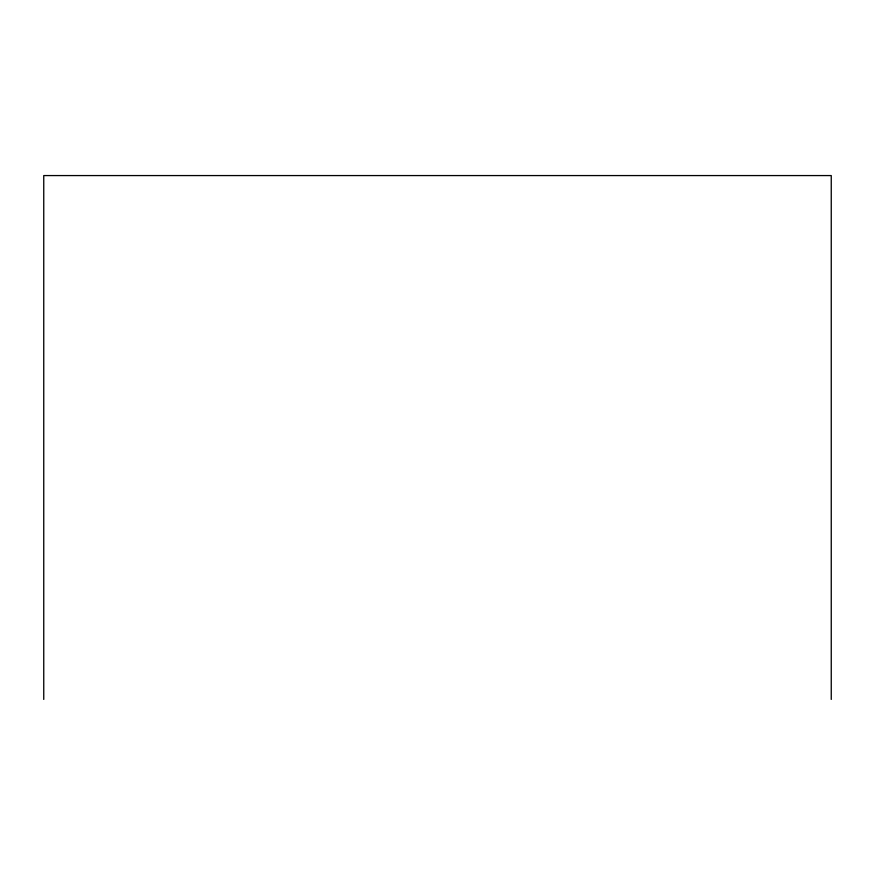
<?xml version="1.0" encoding="UTF-8"?>
<svg xmlns="http://www.w3.org/2000/svg" width="875" height="875" viewBox="0 0 875 875"><rect width="100%" height="100%" fill="white"/><g stroke="black" fill="none" stroke-linecap="round" stroke-linejoin="round"><path stroke-width="1.31" d="M831.25 699.431L831.25 175.569L43.75 175.569L43.75 699.431"/></g></svg>
